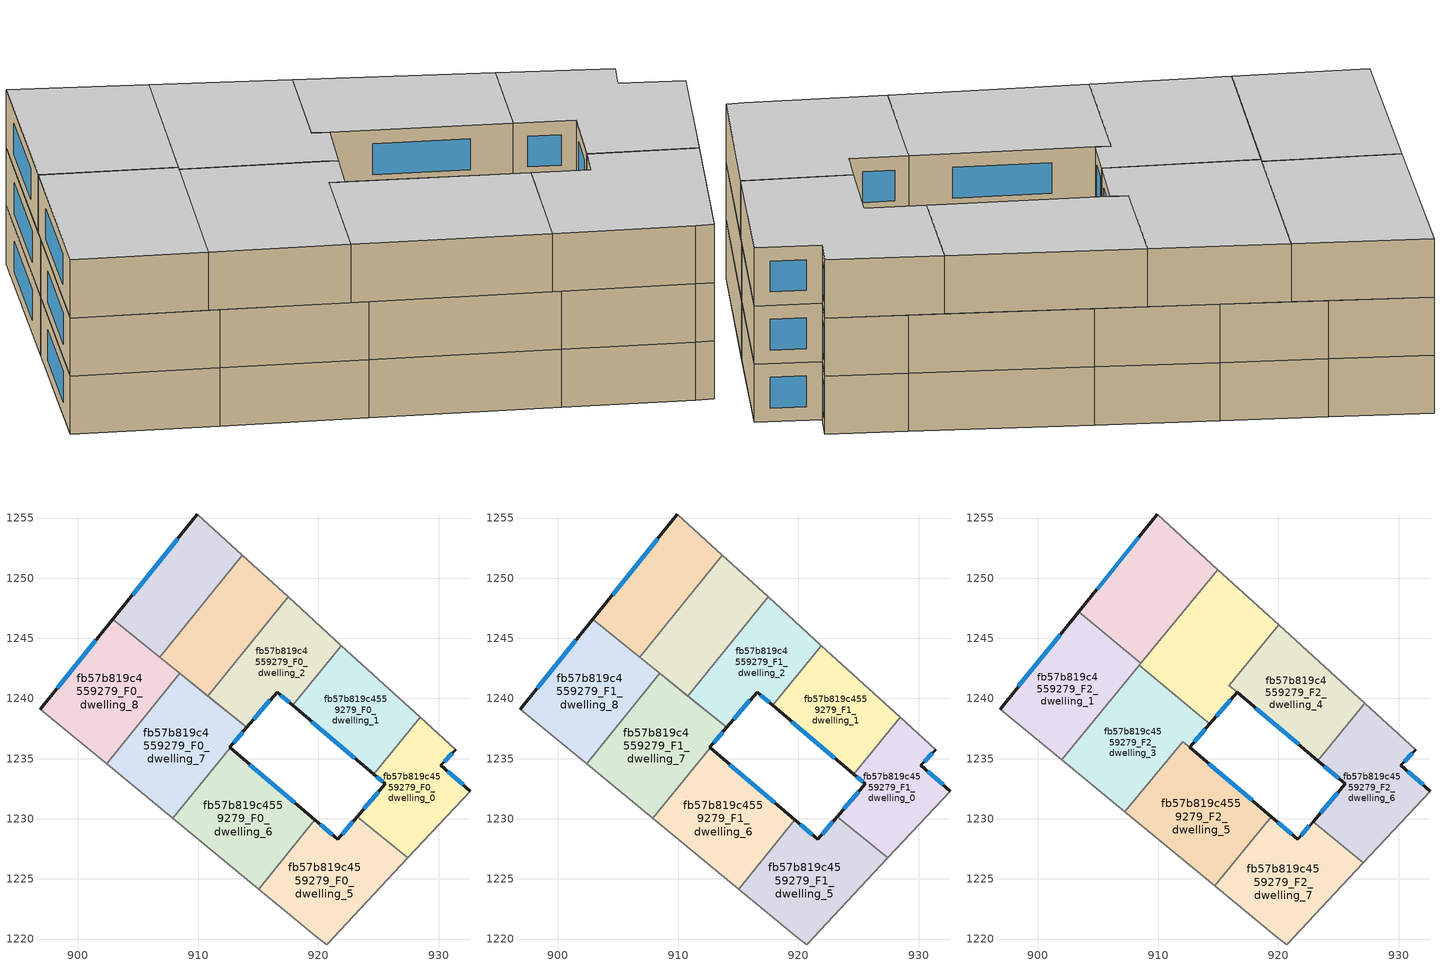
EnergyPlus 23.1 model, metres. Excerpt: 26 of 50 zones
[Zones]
fb57b819c4559279_F0_dwelling_0
 floor ground (EU_floor_Construction): 931.39,1235.74 930.18,1234.46 932.6,1232.31 927.44,1226.77 923.22,1230.18 925.54,1232.9 924.61,1233.68 928.45,1238.43 z0
 wall outside (EU_wall_Construction): 924.61,1233.68 925.54,1232.9 923.22,1230.18 / 932.6,1232.31 930.18,1234.46 931.39,1235.74 z0:3
 wall to fb57b819c4559279_F0_dwelling_1 (EU_wall_Construction): 928.45,1238.43 924.61,1233.68 z0:3
 wall adiabatic (EU_wall_Construction): 931.39,1235.74 928.45,1238.43 / 927.44,1226.77 932.6,1232.31 z0:3
 wall to fb57b819c4559279_F0_dwelling_5 (EU_wall_Construction): 923.22,1230.18 927.44,1226.77 z0:3
 window (EU_Window_Construction): 925,1232.26 923.77,1230.81 / 924.83,1233.5 925.32,1233.08 / 930.46,1234.76 931.11,1235.44 / 932.03,1232.81 930.75,1233.95 z0.7:2.3
fb57b819c4559279_F0_dwelling_1
 floor ground (EU_floor_Construction): 928.45,1238.43 924.61,1233.68 917.86,1239.42 921.89,1244.4 z0
 wall outside (EU_wall_Construction): 917.86,1239.42 924.61,1233.68 z0:3
 wall to fb57b819c4559279_F0_dwelling_2 (EU_wall_Construction): 921.89,1244.4 917.86,1239.42 z0:3
 wall adiabatic (EU_wall_Construction): 928.45,1238.43 921.89,1244.4 z0:3
 window (EU_Window_Construction): 919.45,1238.07 923.03,1235.03 z0.7:2.3
fb57b819c4559279_F0_dwelling_2
 floor ground (EU_floor_Construction): 921.89,1244.4 917.86,1239.42 916.55,1240.53 914.04,1237.59 910.82,1240.2 917.47,1248.44 z0
 wall outside (EU_wall_Construction): 914.04,1237.59 916.55,1240.53 917.86,1239.42 z0:3
 wall to fb57b819c4559279_F0_dwelling_3 (EU_wall_Construction): 917.47,1248.44 910.82,1240.2 z0:3
 wall adiabatic (EU_wall_Construction): 921.89,1244.4 917.47,1248.44 z0:3
 wall to fb57b819c4559279_F0_dwelling_8 (EU_wall_Construction): 910.82,1240.2 914.02,1237.61 z0:3
 wall to fb57b819c4559279_F0_dwelling_7 (EU_wall_Construction): 914.02,1237.61 914.04,1237.59 z0:3
 window (EU_Window_Construction): 916.86,1240.27 917.56,1239.68 / 914.63,1238.28 915.97,1239.84 z0.7:2.3
fb57b819c4559279_F0_dwelling_3
 floor ground (EU_floor_Construction): 917.47,1248.44 910.82,1240.2 906.8,1243.45 913.65,1251.92 z0
 wall to fb57b819c4559279_F0_dwelling_4 (EU_wall_Construction): 913.65,1251.92 906.8,1243.45 z0:3
 wall adiabatic (EU_wall_Construction): 917.47,1248.44 913.65,1251.92 z0:3
 wall to fb57b819c4559279_F0_dwelling_8 (EU_wall_Construction): 906.8,1243.45 908.48,1242.09 910.82,1240.2 z0:3
fb57b819c4559279_F0_dwelling_4
 floor ground (EU_floor_Construction): 913.65,1251.92 906.8,1243.45 902.9,1246.6 909.94,1255.3 z0
 wall outside (EU_wall_Construction): 909.94,1255.3 902.9,1246.6 z0:3
 wall adiabatic (EU_wall_Construction): 913.65,1251.92 909.94,1255.3 z0:3
 wall to fb57b819c4559279_F0_dwelling_8 (EU_wall_Construction): 902.9,1246.6 906.8,1243.45 z0:3
 window (EU_Window_Construction): 908.29,1253.26 904.55,1248.64 z0.7:2.3
fb57b819c4559279_F0_dwelling_5
 floor ground (EU_floor_Construction): 927.44,1226.77 920.7,1219.54 919.99,1220.07 915.03,1224.15 919.7,1229.92 921.61,1228.29 923.22,1230.18 z0
 wall outside (EU_wall_Construction): 923.22,1230.18 921.61,1228.29 919.7,1229.92 z0:3
 wall adiabatic (EU_wall_Construction): 915.03,1224.15 919.99,1220.07 920.7,1219.54 927.44,1226.77 z0:3
 wall to fb57b819c4559279_F0_dwelling_6 (EU_wall_Construction): 919.7,1229.92 915.03,1224.15 z0:3
 window (EU_Window_Construction): 921.16,1228.67 920.15,1229.54 / 922.85,1229.73 921.99,1228.73 z0.7:2.3
fb57b819c4559279_F0_dwelling_6
 floor ground (EU_floor_Construction): 919.7,1229.92 915.03,1224.15 907.9,1230.03 912.65,1235.91 z0
 wall outside (EU_wall_Construction): 919.7,1229.92 912.65,1235.91 z0:3
 wall adiabatic (EU_wall_Construction): 907.9,1230.03 915.03,1224.15 z0:3
 wall to fb57b819c4559279_F0_dwelling_7 (EU_wall_Construction): 912.65,1235.91 907.9,1230.03 z0:3
 window (EU_Window_Construction): 918.04,1231.33 914.3,1234.5 z0.7:2.3
fb57b819c4559279_F0_dwelling_7
 floor ground (EU_floor_Construction): 914.02,1237.61 914.04,1237.59 912.62,1235.93 912.65,1235.91 907.9,1230.03 902.39,1234.56 908.48,1242.09 z0
 wall outside (EU_wall_Construction): 912.65,1235.91 912.62,1235.93 914.04,1237.59 z0:3
 wall adiabatic (EU_wall_Construction): 902.39,1234.56 907.9,1230.03 z0:3
 wall to fb57b819c4559279_F0_dwelling_8 (EU_wall_Construction): 914.02,1237.61 908.48,1242.09 902.39,1234.56 z0:3
 window (EU_Window_Construction): 912.95,1236.32 913.71,1237.2 z0.7:2.3
fb57b819c4559279_F0_dwelling_8
 floor ground (EU_floor_Construction): 908.48,1242.09 902.39,1234.56 896.85,1239.11 902.9,1246.6 z0
 wall outside (EU_wall_Construction): 902.9,1246.6 896.85,1239.11 z0:3
 wall adiabatic (EU_wall_Construction): 896.85,1239.11 902.39,1234.56 z0:3
 window (EU_Window_Construction): 901.48,1244.84 898.27,1240.86 z0.7:2.3
fb57b819c4559279_F1_dwelling_0
 floor to fb57b819c4559279_F0_dwelling_0 (EU_floor_Construction): 931.39,1235.74 930.18,1234.46 932.6,1232.31 927.44,1226.77 923.22,1230.18 925.54,1232.9 924.61,1233.68 928.45,1238.43 z3
 wall outside (EU_wall_Construction): 924.61,1233.68 925.54,1232.9 923.22,1230.18 / 932.6,1232.31 930.18,1234.46 931.39,1235.74 z3:6
 wall to fb57b819c4559279_F1_dwelling_1 (EU_wall_Construction): 928.45,1238.43 924.61,1233.68 z3:6
 wall adiabatic (EU_wall_Construction): 931.39,1235.74 928.45,1238.43 / 927.44,1226.77 932.6,1232.31 z3:6
 wall to fb57b819c4559279_F1_dwelling_5 (EU_wall_Construction): 923.22,1230.18 927.44,1226.77 z3:6
 window (EU_Window_Construction): 925,1232.26 923.77,1230.81 / 924.83,1233.5 925.32,1233.08 / 930.46,1234.76 931.11,1235.44 / 932.03,1232.81 930.75,1233.95 z3.7:5.3
fb57b819c4559279_F1_dwelling_1
 floor to fb57b819c4559279_F0_dwelling_1 (EU_floor_Construction): 928.45,1238.43 924.61,1233.68 917.86,1239.42 921.89,1244.4 z3
 wall outside (EU_wall_Construction): 917.86,1239.42 924.61,1233.68 z3:6
 wall to fb57b819c4559279_F1_dwelling_2 (EU_wall_Construction): 921.89,1244.4 917.86,1239.42 z3:6
 wall adiabatic (EU_wall_Construction): 928.45,1238.43 921.89,1244.4 z3:6
 window (EU_Window_Construction): 919.45,1238.07 923.03,1235.03 z3.7:5.3
 ceiling adiabatic (EU_roof_Construction): 923.25,1234.84 927.16,1239.6 921.89,1244.4 917.86,1239.42 z6
fb57b819c4559279_F1_dwelling_2
 floor to fb57b819c4559279_F0_dwelling_2 (EU_floor_Construction): 921.89,1244.4 917.86,1239.42 916.55,1240.53 914.04,1237.59 910.82,1240.2 917.47,1248.44 z3
 wall outside (EU_wall_Construction): 914.04,1237.59 916.55,1240.53 917.86,1239.42 z3:6
 wall to fb57b819c4559279_F1_dwelling_3 (EU_wall_Construction): 917.47,1248.44 910.82,1240.2 z3:6
 wall adiabatic (EU_wall_Construction): 921.89,1244.4 917.47,1248.44 z3:6
 wall to fb57b819c4559279_F1_dwelling_8 (EU_wall_Construction): 910.82,1240.2 914.02,1237.61 z3:6
 wall to fb57b819c4559279_F1_dwelling_7 (EU_wall_Construction): 914.02,1237.61 914.04,1237.59 z3:6
 window (EU_Window_Construction): 916.86,1240.27 917.56,1239.68 / 914.63,1238.28 915.97,1239.84 z3.7:5.3
 ceiling adiabatic (EU_roof_Construction): 917.86,1239.42 921.89,1244.4 920.02,1246.11 915.89,1241.1 916.56,1240.52 z6; 914.04,1237.59 914.3,1237.9 911.09,1240.54 910.82,1240.2 z6
fb57b819c4559279_F1_dwelling_3
 floor to fb57b819c4559279_F0_dwelling_3 (EU_floor_Construction): 917.47,1248.44 910.82,1240.2 906.8,1243.45 913.65,1251.92 z3
 wall to fb57b819c4559279_F1_dwelling_4 (EU_wall_Construction): 913.65,1251.92 906.8,1243.45 z3:6
 wall adiabatic (EU_wall_Construction): 917.47,1248.44 913.65,1251.92 z3:6
 wall to fb57b819c4559279_F1_dwelling_8 (EU_wall_Construction): 906.8,1243.45 908.48,1242.09 910.82,1240.2 z3:6
 ceiling adiabatic (EU_roof_Construction): 910.82,1240.2 911.09,1240.54 908.41,1242.75 908.12,1242.39 z6; 908.12,1242.39 914.97,1250.72 913.65,1251.92 906.8,1243.45 z6
fb57b819c4559279_F1_dwelling_4
 floor to fb57b819c4559279_F0_dwelling_4 (EU_floor_Construction): 913.65,1251.92 906.8,1243.45 902.9,1246.6 909.94,1255.3 z3
 wall outside (EU_wall_Construction): 909.94,1255.3 902.9,1246.6 z3:6
 wall adiabatic (EU_wall_Construction): 913.65,1251.92 909.94,1255.3 z3:6
 wall to fb57b819c4559279_F1_dwelling_8 (EU_wall_Construction): 902.9,1246.6 906.8,1243.45 z3:6
 window (EU_Window_Construction): 908.29,1253.26 904.55,1248.64 z3.7:5.3
 ceiling adiabatic (EU_roof_Construction): 906.8,1243.45 907.26,1244.01 903.38,1247.19 902.9,1246.6 z6
fb57b819c4559279_F1_dwelling_5
 floor to fb57b819c4559279_F0_dwelling_5 (EU_floor_Construction): 927.44,1226.77 920.7,1219.54 919.99,1220.07 915.03,1224.15 919.7,1229.92 921.61,1228.29 923.22,1230.18 z3
 wall outside (EU_wall_Construction): 923.22,1230.18 921.61,1228.29 919.7,1229.92 z3:6
 wall adiabatic (EU_wall_Construction): 915.03,1224.15 919.99,1220.07 920.7,1219.54 927.44,1226.77 z3:6
 wall to fb57b819c4559279_F1_dwelling_6 (EU_wall_Construction): 919.7,1229.92 915.03,1224.15 z3:6
 window (EU_Window_Construction): 921.16,1228.67 920.15,1229.54 / 922.85,1229.73 921.99,1228.73 z3.7:5.3
fb57b819c4559279_F1_dwelling_6
 floor to fb57b819c4559279_F0_dwelling_6 (EU_floor_Construction): 919.7,1229.92 915.03,1224.15 907.9,1230.03 912.65,1235.91 z3
 wall outside (EU_wall_Construction): 919.7,1229.92 912.65,1235.91 z3:6
 wall adiabatic (EU_wall_Construction): 907.9,1230.03 915.03,1224.15 z3:6
 wall to fb57b819c4559279_F1_dwelling_7 (EU_wall_Construction): 912.65,1235.91 907.9,1230.03 z3:6
 window (EU_Window_Construction): 918.04,1231.33 914.3,1234.5 z3.7:5.3
fb57b819c4559279_F1_dwelling_7
 floor to fb57b819c4559279_F0_dwelling_7 (EU_floor_Construction): 914.02,1237.61 914.04,1237.59 912.62,1235.93 912.65,1235.91 907.9,1230.03 902.39,1234.56 908.48,1242.09 z3
 wall outside (EU_wall_Construction): 912.65,1235.91 912.62,1235.93 914.04,1237.59 z3:6
 wall adiabatic (EU_wall_Construction): 902.39,1234.56 907.9,1230.03 z3:6
 wall to fb57b819c4559279_F1_dwelling_8 (EU_wall_Construction): 914.02,1237.61 908.48,1242.09 902.39,1234.56 z3:6
 window (EU_Window_Construction): 912.95,1236.32 913.71,1237.2 z3.7:5.3
fb57b819c4559279_F1_dwelling_8
 floor to fb57b819c4559279_F0_dwelling_8 (EU_floor_Construction): 908.48,1242.09 902.39,1234.56 896.85,1239.11 902.9,1246.6 z3
 wall outside (EU_wall_Construction): 902.9,1246.6 896.85,1239.11 z3:6
 wall adiabatic (EU_wall_Construction): 896.85,1239.11 902.39,1234.56 z3:6
 window (EU_Window_Construction): 901.48,1244.84 898.27,1240.86 z3.7:5.3
 ceiling adiabatic (EU_roof_Construction): 901.96,1234.91 908.12,1242.39 902.9,1246.6 896.85,1239.11 z6
fb57b819c4559279_F2_dwelling_0
 floor to fb57b819c4559279_F1_dwelling_4 (EU_floor_Construction): 913.65,1251.92 907.26,1244.01 903.38,1247.19 909.94,1255.3 z6
 floor adiabatic (EU_floor_Construction): 914.97,1250.72 908.56,1242.93 907.26,1244.01 913.65,1251.92 z6
 wall outside (EU_wall_Construction): 909.94,1255.3 903.38,1247.19 z6:9
 wall to fb57b819c4559279_F2_dwelling_1 (EU_wall_Construction): 903.38,1247.19 908.56,1242.93 z6:9
 wall adiabatic (EU_wall_Construction): 914.97,1250.72 909.94,1255.3 z6:9
 wall to fb57b819c4559279_F2_dwelling_2 (EU_wall_Construction): 908.56,1242.93 914.97,1250.72 z6:9
 window (EU_Window_Construction): 908.4,1253.4 904.92,1249.1 z6.7:8.3
 ceiling to fb57b819c4559279_F3_dwelling_0 (EU_floor_Construction): 908.56,1242.93 914.97,1250.72 909.94,1255.3 903.38,1247.19 z9
fb57b819c4559279_F2_dwelling_1
 floor adiabatic (EU_floor_Construction): 908.12,1242.39 901.96,1234.91 896.85,1239.11 902.9,1246.6 z6; 908.56,1242.93 908.12,1242.39 902.9,1246.6 903.38,1247.19 z6
 wall outside (EU_wall_Construction): 903.38,1247.19 896.85,1239.11 z6:9
 wall adiabatic (EU_wall_Construction): 896.85,1239.11 901.96,1234.91 z6:9
 wall to fb57b819c4559279_F2_dwelling_3 (EU_wall_Construction): 901.96,1234.91 908.41,1242.75 z6:9
 wall to fb57b819c4559279_F2_dwelling_2 (EU_wall_Construction): 908.41,1242.75 908.56,1242.93 z6:9
 window (EU_Window_Construction): 901.85,1245.29 898.38,1241 z6.7:8.3
 ceiling to fb57b819c4559279_F3_dwelling_1 (EU_floor_Construction): 901.96,1234.91 908.56,1242.93 903.38,1247.19 896.85,1239.11 z9
fb57b819c4559279_F2_dwelling_2
 floor to fb57b819c4559279_F1_dwelling_2 (EU_floor_Construction): 920.02,1246.11 915.89,1241.09 916.55,1240.53 914.3,1237.9 911.09,1240.54 917.47,1248.44 z6
 floor to fb57b819c4559279_F1_dwelling_3 (EU_floor_Construction): 917.47,1248.44 911.09,1240.54 908.41,1242.75 914.97,1250.72 z6
 wall outside (EU_wall_Construction): 914.3,1237.9 916.55,1240.53 z6:9
 wall adiabatic (EU_wall_Construction): 920.02,1246.11 914.97,1250.72 z6:9
 wall to fb57b819c4559279_F2_dwelling_3 (EU_wall_Construction): 908.41,1242.75 913.68,1238.42 / 913.68,1238.41 914.3,1237.9 z6:9
 wall to fb57b819c4559279_F2_dwelling_4 (EU_wall_Construction): 915.89,1241.1 920.02,1246.11 / 916.55,1240.53 915.89,1241.09 z6:9
 window (EU_Window_Construction): 914.83,1238.52 916.03,1239.91 z6.7:8.3
 ceiling to fb57b819c4559279_F3_dwelling_2 (EU_floor_Construction): 916.55,1240.53 915.89,1241.09 920.02,1246.11 914.97,1250.72 908.41,1242.75 914.3,1237.9 z9
fb57b819c4559279_F2_dwelling_3
 floor to fb57b819c4559279_F1_dwelling_7 (EU_floor_Construction): 914.02,1237.61 914.04,1237.59 912.62,1235.93 912.04,1236.42 907.23,1230.58 902.39,1234.56 908.48,1242.09 z6
 floor to fb57b819c4559279_F1_dwelling_8 (EU_floor_Construction): 908.48,1242.09 902.39,1234.56 901.96,1234.91 908.12,1242.39 z6
 floor adiabatic (EU_floor_Construction): 914.3,1237.9 912.62,1235.93 914.04,1237.59 914.02,1237.61 908.12,1242.39 908.41,1242.75 z6
 wall outside (EU_wall_Construction): 912.62,1235.93 914.3,1237.9 z6:9
 wall to fb57b819c4559279_F2_dwelling_5 (EU_wall_Construction): 907.23,1230.58 912.04,1236.42 912.62,1235.93 z6:9
 wall adiabatic (EU_wall_Construction): 901.96,1234.91 907.23,1230.58 z6:9
 window (EU_Window_Construction): 913.01,1236.39 913.91,1237.44 z6.7:8.3
 ceiling to fb57b819c4559279_F3_dwelling_3 (EU_floor_Construction): 912.62,1235.93 914.3,1237.9 908.41,1242.75 901.96,1234.91 907.23,1230.58 912.04,1236.42 z9
fb57b819c4559279_F2_dwelling_4
 floor adiabatic (EU_floor_Construction): 927.16,1239.6 923.25,1234.84 916.56,1240.52 915.89,1241.1 920.02,1246.11 z6
 wall outside (EU_wall_Construction): 916.56,1240.52 923.25,1234.84 z6:9
 wall adiabatic (EU_wall_Construction): 927.16,1239.6 920.02,1246.11 z6:9
 wall to fb57b819c4559279_F2_dwelling_6 (EU_wall_Construction): 923.25,1234.84 927.16,1239.6 z6:9
 window (EU_Window_Construction): 918.13,1239.19 921.68,1236.18 z6.7:8.3
 ceiling to fb57b819c4559279_F3_dwelling_4 (EU_floor_Construction): 923.25,1234.84 927.16,1239.6 920.02,1246.11 915.89,1241.1 916.56,1240.52 z9
fb57b819c4559279_F2_dwelling_5
 floor to fb57b819c4559279_F1_dwelling_6 (EU_floor_Construction): 919.41,1230.17 919.25,1229.97 914.69,1224.43 907.9,1230.03 912.65,1235.91 z6
 floor to fb57b819c4559279_F1_dwelling_7 (EU_floor_Construction): 912.65,1235.91 907.9,1230.03 907.23,1230.58 912.04,1236.42 z6
 wall outside (EU_wall_Construction): 919.41,1230.17 912.62,1235.93 z6:9
 wall adiabatic (EU_wall_Construction): 907.23,1230.58 914.69,1224.43 z6:9
 wall to fb57b819c4559279_F2_dwelling_7 (EU_wall_Construction): 914.69,1224.43 919.25,1229.97 919.41,1230.17 z6:9
 window (EU_Window_Construction): 917.81,1231.52 914.22,1234.58 z6.7:8.3
 ceiling to fb57b819c4559279_F3_dwelling_5 (EU_floor_Construction): 914.69,1224.43 919.25,1229.97 919.41,1230.17 912.04,1236.42 907.23,1230.58 z9
fb57b819c4559279_F2_dwelling_6
 floor to fb57b819c4559279_F1_dwelling_0 (EU_floor_Construction): 931.39,1235.74 930.18,1234.46 932.6,1232.31 927.44,1226.77 923.22,1230.18 925.54,1232.9 924.61,1233.68 928.45,1238.43 z6
 floor to fb57b819c4559279_F1_dwelling_5 (EU_floor_Construction): 927.44,1226.77 927.03,1226.34 922.87,1229.76 923.22,1230.18 z6
 floor to fb57b819c4559279_F1_dwelling_1 (EU_floor_Construction): 928.45,1238.43 924.61,1233.68 923.25,1234.84 927.16,1239.6 z6
 wall outside (EU_wall_Construction): 923.25,1234.84 925.54,1232.9 922.87,1229.76 / 932.6,1232.31 930.18,1234.46 931.39,1235.74 z6:9
 wall adiabatic (EU_wall_Construction): 931.39,1235.74 927.16,1239.6 / 927.03,1226.34 932.6,1232.31 z6:9
 wall to fb57b819c4559279_F2_dwelling_7 (EU_wall_Construction): 922.87,1229.76 927.03,1226.34 z6:9
 window (EU_Window_Construction): 924.92,1232.16 923.5,1230.5 / 923.79,1234.38 925,1233.35 / 930.46,1234.76 931.11,1235.44 / 932.03,1232.81 930.75,1233.95 z6.7:8.3
 ceiling to fb57b819c4559279_F3_dwelling_6 (EU_floor_Construction): 927.03,1226.34 932.6,1232.31 930.18,1234.46 931.39,1235.74 927.16,1239.6 923.25,1234.84 925.54,1232.9 922.87,1229.76 z9
fb57b819c4559279_F2_dwelling_7
 floor to fb57b819c4559279_F1_dwelling_5 (EU_floor_Construction): 927.03,1226.34 920.7,1219.54 919.99,1220.07 915.03,1224.15 919.7,1229.92 921.61,1228.29 922.87,1229.76 z6
 floor to fb57b819c4559279_F1_dwelling_6 (EU_floor_Construction): 919.7,1229.92 915.03,1224.15 914.69,1224.43 919.25,1229.97 919.41,1230.17 z6
 wall outside (EU_wall_Construction): 922.87,1229.76 921.61,1228.29 919.41,1230.17 z6:9
 wall adiabatic (EU_wall_Construction): 914.69,1224.43 919.99,1220.07 920.7,1219.54 927.03,1226.34 z6:9
 window (EU_Window_Construction): 921.1,1228.73 919.92,1229.73 / 922.58,1229.42 921.91,1228.64 z6.7:8.3
 ceiling to fb57b819c4559279_F3_dwelling_7 (EU_floor_Construction): 920.7,1219.54 927.03,1226.34 922.87,1229.76 921.61,1228.29 919.41,1230.17 914.69,1224.43 919.99,1220.07 z9
[Building]
EU S2 Campaign: North Axis=0; Terrain=City; Solar Distribution=FullExterior
[Site:Location]
Budapest.Ferenc.Liszt.Intl.AP: Latitude=47.437; Longitude=19.256; Time Zone=1; Elevation=185
[SizingPeriod:WeatherFileDays]
AnnualSizingPeriod: Begin Month=1; Begin Day of Month=1; End Month=12; End Day of Month=31; Day of Week for Start Day=Monday; Use Weather File Daylight Saving Period=No; Use Weather File Rain and Snow Indicators=No
[MATERIAL]
EU_InternalMass_Material: Roughness=MediumRough; Thickness=0.1; Conductivity=1; Density=1800; Specific Heat=900; Thermal Absorptance=0.9; Solar Absorptance=0.7; Visible Absorptance=0.7
[MATERIAL:NOMASS] Roughness=MediumRough; Thermal Absorptance=0.9; Solar Absorptance=0.7; Visible Absorptance=0.7
Name | Thermal Resistance
EU_wall_NoMass | 0.832559
EU_roof_NoMass | 1.39638
EU_floor_NoMass | 0.872794
[WINDOWMATERIAL:SIMPLEGLAZINGSYSTEM]
EU_Window_SimpleGlazing: UFactor=2.79869; Solar Heat Gain Coefficient=0.75; Visible Transmittance=0.75
[CONSTRUCTION]
EU_wall_Construction: EU_wall_NoMass
EU_roof_Construction: EU_roof_NoMass
EU_floor_Construction: EU_floor_NoMass
EU_Window_Construction: EU_Window_SimpleGlazing
EU_InternalMass_Construction: EU_InternalMass_Material
[ZONE] Type=1; Multiplier=1; Ceiling Height=autocalculate; Floor Area=autocalculate; Part of Total Floor Area=Yes
Name | Volume
fb57b819c4559279_F0_dwelling_0; fb57b819c4559279_F1_dwelling_0 | 166.159
fb57b819c4559279_F2_dwelling_0; fb57b819c4559279_F2_dwelling_7 | 207.711
fb57b819c4559279_F0_dwelling_1; fb57b819c4559279_F1_dwelling_1 | 166.137
fb57b819c4559279_F2_dwelling_1 | 207.722
fb57b819c4559279_F0_dwelling_2; fb57b819c4559279_F1_dwelling_2 | 166.169
fb57b819c4559279_F2_dwelling_2 | 216.457
fb57b819c4559279_F0_dwelling_3; fb57b819c4559279_F1_dwelling_3 | 166.182
fb57b819c4559279_F2_dwelling_3 | 213.773
fb57b819c4559279_F0_dwelling_4; fb57b819c4559279_F1_dwelling_4 | 166.161
fb57b819c4559279_F2_dwelling_4 | 183.426
fb57b819c4559279_F0_dwelling_5; fb57b819c4559279_F1_dwelling_5 | 207.72
fb57b819c4559279_F2_dwelling_5 | 217.203
fb57b819c4559279_F0_dwelling_6; fb57b819c4559279_F1_dwelling_6 | 207.656
fb57b819c4559279_F2_dwelling_6 | 207.719
fb57b819c4559279_F0_dwelling_7; fb57b819c4559279_F1_dwelling_7 | 207.761
fb57b819c4559279_F0_dwelling_8; fb57b819c4559279_F1_dwelling_8 | 207.736
[INTERNALMASS] Construction=EU_InternalMass_Construction
Name | Zone or ZoneList | Surface Area
fb57b819c4559279_F0_dwelling_0_EU_InternalMass | fb57b819c4559279_F0_dwelling_0 | 55.3862
fb57b819c4559279_F0_dwelling_1_EU_InternalMass | fb57b819c4559279_F0_dwelling_1 | 55.3789
fb57b819c4559279_F0_dwelling_2_EU_InternalMass | fb57b819c4559279_F0_dwelling_2 | 55.3897
fb57b819c4559279_F0_dwelling_3_EU_InternalMass | fb57b819c4559279_F0_dwelling_3 | 55.3941
fb57b819c4559279_F0_dwelling_4_EU_InternalMass | fb57b819c4559279_F0_dwelling_4 | 55.3869
fb57b819c4559279_F0_dwelling_5_EU_InternalMass | fb57b819c4559279_F0_dwelling_5 | 69.24
fb57b819c4559279_F0_dwelling_6_EU_InternalMass | fb57b819c4559279_F0_dwelling_6 | 69.2186
fb57b819c4559279_F0_dwelling_7_EU_InternalMass | fb57b819c4559279_F0_dwelling_7 | 69.245
fb57b819c4559279_F0_dwelling_8_EU_InternalMass | fb57b819c4559279_F0_dwelling_8 | 69.2484
fb57b819c4559279_F1_dwelling_0_EU_InternalMass | fb57b819c4559279_F1_dwelling_0 | 55.3862
fb57b819c4559279_F1_dwelling_1_EU_InternalMass | fb57b819c4559279_F1_dwelling_1 | 55.3789
fb57b819c4559279_F1_dwelling_2_EU_InternalMass | fb57b819c4559279_F1_dwelling_2 | 55.3897
fb57b819c4559279_F1_dwelling_3_EU_InternalMass | fb57b819c4559279_F1_dwelling_3 | 55.3941
fb57b819c4559279_F1_dwelling_4_EU_InternalMass | fb57b819c4559279_F1_dwelling_4 | 55.3869
fb57b819c4559279_F1_dwelling_5_EU_InternalMass | fb57b819c4559279_F1_dwelling_5 | 69.24
fb57b819c4559279_F1_dwelling_6_EU_InternalMass | fb57b819c4559279_F1_dwelling_6 | 69.2186
fb57b819c4559279_F1_dwelling_7_EU_InternalMass | fb57b819c4559279_F1_dwelling_7 | 69.245
fb57b819c4559279_F1_dwelling_8_EU_InternalMass | fb57b819c4559279_F1_dwelling_8 | 69.2484
fb57b819c4559279_F2_dwelling_0_EU_InternalMass | fb57b819c4559279_F2_dwelling_0 | 69.2369
fb57b819c4559279_F2_dwelling_1_EU_InternalMass | fb57b819c4559279_F2_dwelling_1 | 69.2407
fb57b819c4559279_F2_dwelling_2_EU_InternalMass | fb57b819c4559279_F2_dwelling_2 | 72.1527
fb57b819c4559279_F2_dwelling_3_EU_InternalMass | fb57b819c4559279_F2_dwelling_3 | 71.2515
fb57b819c4559279_F2_dwelling_4_EU_InternalMass | fb57b819c4559279_F2_dwelling_4 | 61.1443
fb57b819c4559279_F2_dwelling_5_EU_InternalMass | fb57b819c4559279_F2_dwelling_5 | 72.4013
fb57b819c4559279_F2_dwelling_6_EU_InternalMass | fb57b819c4559279_F2_dwelling_6 | 69.2396
fb57b819c4559279_F2_dwelling_7_EU_InternalMass | fb57b819c4559279_F2_dwelling_7 | 69.2369
[OTHEREQUIPMENT] Fuel Type=Electricity; Design Level Calculation Method=Watts/Area; Power per Zone Floor Area=1; Fraction Latent=0; Fraction Radiant=0; Fraction Lost=0; Carbon Dioxide Generation Rate=0; EndUse Subcategory=EU_Step8_InternalGains
Name | Zone or ZoneList or Space or SpaceList | Schedule
EU_Step8_InternalGain_fb57b819c4559279_F0_dwelling_0_f000 | fb57b819c4559279_F0_dwelling_0 | EU_Step8_GainSchedule_fb57b819c4559279_F0_dwelling_0_f000
EU_Step8_InternalGain_fb57b819c4559279_F0_dwelling_1_f000 | fb57b819c4559279_F0_dwelling_1 | EU_Step8_GainSchedule_fb57b819c4559279_F0_dwelling_1_f000
EU_Step8_InternalGain_fb57b819c4559279_F0_dwelling_2_f000 | fb57b819c4559279_F0_dwelling_2 | EU_Step8_GainSchedule_fb57b819c4559279_F0_dwelling_2_f000
EU_Step8_InternalGain_fb57b819c4559279_F0_dwelling_3_f000 | fb57b819c4559279_F0_dwelling_3 | EU_Step8_GainSchedule_fb57b819c4559279_F0_dwelling_3_f000
EU_Step8_InternalGain_fb57b819c4559279_F0_dwelling_4_f000 | fb57b819c4559279_F0_dwelling_4 | EU_Step8_GainSchedule_fb57b819c4559279_F0_dwelling_4_f000
EU_Step8_InternalGain_fb57b819c4559279_F0_dwelling_5_f000 | fb57b819c4559279_F0_dwelling_5 | EU_Step8_GainSchedule_fb57b819c4559279_F0_dwelling_5_f000
EU_Step8_InternalGain_fb57b819c4559279_F0_dwelling_6_f000 | fb57b819c4559279_F0_dwelling_6 | EU_Step8_GainSchedule_fb57b819c4559279_F0_dwelling_6_f000
EU_Step8_InternalGain_fb57b819c4559279_F0_dwelling_7_f000 | fb57b819c4559279_F0_dwelling_7 | EU_Step8_GainSchedule_fb57b819c4559279_F0_dwelling_7_f000
EU_Step8_InternalGain_fb57b819c4559279_F0_dwelling_8_f000 | fb57b819c4559279_F0_dwelling_8 | EU_Step8_GainSchedule_fb57b819c4559279_F0_dwelling_8_f000
EU_Step8_InternalGain_fb57b819c4559279_F1_dwelling_0_f000 | fb57b819c4559279_F1_dwelling_0 | EU_Step8_GainSchedule_fb57b819c4559279_F1_dwelling_0_f000
EU_Step8_InternalGain_fb57b819c4559279_F1_dwelling_1_f000 | fb57b819c4559279_F1_dwelling_1 | EU_Step8_GainSchedule_fb57b819c4559279_F1_dwelling_1_f000
EU_Step8_InternalGain_fb57b819c4559279_F1_dwelling_2_f000 | fb57b819c4559279_F1_dwelling_2 | EU_Step8_GainSchedule_fb57b819c4559279_F1_dwelling_2_f000
EU_Step8_InternalGain_fb57b819c4559279_F1_dwelling_3_f000 | fb57b819c4559279_F1_dwelling_3 | EU_Step8_GainSchedule_fb57b819c4559279_F1_dwelling_3_f000
EU_Step8_InternalGain_fb57b819c4559279_F1_dwelling_4_f000 | fb57b819c4559279_F1_dwelling_4 | EU_Step8_GainSchedule_fb57b819c4559279_F1_dwelling_4_f000
EU_Step8_InternalGain_fb57b819c4559279_F1_dwelling_5_f000 | fb57b819c4559279_F1_dwelling_5 | EU_Step8_GainSchedule_fb57b819c4559279_F1_dwelling_5_f000
EU_Step8_InternalGain_fb57b819c4559279_F1_dwelling_6_f000 | fb57b819c4559279_F1_dwelling_6 | EU_Step8_GainSchedule_fb57b819c4559279_F1_dwelling_6_f000
EU_Step8_InternalGain_fb57b819c4559279_F1_dwelling_7_f000 | fb57b819c4559279_F1_dwelling_7 | EU_Step8_GainSchedule_fb57b819c4559279_F1_dwelling_7_f000
EU_Step8_InternalGain_fb57b819c4559279_F1_dwelling_8_f000 | fb57b819c4559279_F1_dwelling_8 | EU_Step8_GainSchedule_fb57b819c4559279_F1_dwelling_8_f000
EU_Step8_InternalGain_fb57b819c4559279_F2_dwelling_0_f000 | fb57b819c4559279_F2_dwelling_0 | EU_Step8_GainSchedule_fb57b819c4559279_F2_dwelling_0_f000
EU_Step8_InternalGain_fb57b819c4559279_F2_dwelling_1_f000 | fb57b819c4559279_F2_dwelling_1 | EU_Step8_GainSchedule_fb57b819c4559279_F2_dwelling_1_f000
EU_Step8_InternalGain_fb57b819c4559279_F2_dwelling_2_f000 | fb57b819c4559279_F2_dwelling_2 | EU_Step8_GainSchedule_fb57b819c4559279_F2_dwelling_2_f000
EU_Step8_InternalGain_fb57b819c4559279_F2_dwelling_3_f000 | fb57b819c4559279_F2_dwelling_3 | EU_Step8_GainSchedule_fb57b819c4559279_F2_dwelling_3_f000
EU_Step8_InternalGain_fb57b819c4559279_F2_dwelling_4_f000 | fb57b819c4559279_F2_dwelling_4 | EU_Step8_GainSchedule_fb57b819c4559279_F2_dwelling_4_f000
EU_Step8_InternalGain_fb57b819c4559279_F2_dwelling_5_f000 | fb57b819c4559279_F2_dwelling_5 | EU_Step8_GainSchedule_fb57b819c4559279_F2_dwelling_5_f000
EU_Step8_InternalGain_fb57b819c4559279_F2_dwelling_6_f000 | fb57b819c4559279_F2_dwelling_6 | EU_Step8_GainSchedule_fb57b819c4559279_F2_dwelling_6_f000
EU_Step8_InternalGain_fb57b819c4559279_F2_dwelling_7_f000 | fb57b819c4559279_F2_dwelling_7 | EU_Step8_GainSchedule_fb57b819c4559279_F2_dwelling_7_f000
[ZONEVENTILATION:DESIGNFLOWRATE] Schedule=EU_AlwaysOn; Design Flow Rate Calculation Method=AirChanges/Hour; Air Changes per Hour=0.475469; Ventilation Type=Natural; Fan Pressure Rise=0; Fan Total Efficiency=1; Constant Term Coefficient=1; Temperature Term Coefficient=0; Velocity Term Coefficient=0; Velocity Squared Term Coefficient=0; Minimum Indoor Temperature=-100; Maximum Indoor Temperature=100; Delta Temperature=-100; Minimum Outdoor Temperature=-100; Maximum Outdoor Temperature=100; Maximum Wind Speed=40
Name | Zone or ZoneList or Space or SpaceList
EU_ConstantAir_fb57b819c4559279_F0_dwelling_0 | fb57b819c4559279_F0_dwelling_0
EU_ConstantAir_fb57b819c4559279_F0_dwelling_1 | fb57b819c4559279_F0_dwelling_1
EU_ConstantAir_fb57b819c4559279_F0_dwelling_2 | fb57b819c4559279_F0_dwelling_2
EU_ConstantAir_fb57b819c4559279_F0_dwelling_3 | fb57b819c4559279_F0_dwelling_3
EU_ConstantAir_fb57b819c4559279_F0_dwelling_4 | fb57b819c4559279_F0_dwelling_4
EU_ConstantAir_fb57b819c4559279_F0_dwelling_5 | fb57b819c4559279_F0_dwelling_5
EU_ConstantAir_fb57b819c4559279_F0_dwelling_6 | fb57b819c4559279_F0_dwelling_6
EU_ConstantAir_fb57b819c4559279_F0_dwelling_7 | fb57b819c4559279_F0_dwelling_7
EU_ConstantAir_fb57b819c4559279_F0_dwelling_8 | fb57b819c4559279_F0_dwelling_8
EU_ConstantAir_fb57b819c4559279_F1_dwelling_0 | fb57b819c4559279_F1_dwelling_0
EU_ConstantAir_fb57b819c4559279_F1_dwelling_1 | fb57b819c4559279_F1_dwelling_1
EU_ConstantAir_fb57b819c4559279_F1_dwelling_2 | fb57b819c4559279_F1_dwelling_2
EU_ConstantAir_fb57b819c4559279_F1_dwelling_3 | fb57b819c4559279_F1_dwelling_3
EU_ConstantAir_fb57b819c4559279_F1_dwelling_4 | fb57b819c4559279_F1_dwelling_4
EU_ConstantAir_fb57b819c4559279_F1_dwelling_5 | fb57b819c4559279_F1_dwelling_5
EU_ConstantAir_fb57b819c4559279_F1_dwelling_6 | fb57b819c4559279_F1_dwelling_6
EU_ConstantAir_fb57b819c4559279_F1_dwelling_7 | fb57b819c4559279_F1_dwelling_7
EU_ConstantAir_fb57b819c4559279_F1_dwelling_8 | fb57b819c4559279_F1_dwelling_8
EU_ConstantAir_fb57b819c4559279_F2_dwelling_0 | fb57b819c4559279_F2_dwelling_0
EU_ConstantAir_fb57b819c4559279_F2_dwelling_1 | fb57b819c4559279_F2_dwelling_1
EU_ConstantAir_fb57b819c4559279_F2_dwelling_2 | fb57b819c4559279_F2_dwelling_2
EU_ConstantAir_fb57b819c4559279_F2_dwelling_3 | fb57b819c4559279_F2_dwelling_3
EU_ConstantAir_fb57b819c4559279_F2_dwelling_4 | fb57b819c4559279_F2_dwelling_4
EU_ConstantAir_fb57b819c4559279_F2_dwelling_5 | fb57b819c4559279_F2_dwelling_5
EU_ConstantAir_fb57b819c4559279_F2_dwelling_6 | fb57b819c4559279_F2_dwelling_6
EU_ConstantAir_fb57b819c4559279_F2_dwelling_7 | fb57b819c4559279_F2_dwelling_7
[HVACTEMPLATE:THERMOSTAT] Constant Heating Setpoint=20; Constant Cooling Setpoint=50
EU_HeatOnly_fb57b819c4559279_F0_dwelling_0; EU_HeatOnly_fb57b819c4559279_F0_dwelling_1; EU_HeatOnly_fb57b819c4559279_F0_dwelling_2; EU_HeatOnly_fb57b819c4559279_F0_dwelling_3; EU_HeatOnly_fb57b819c4559279_F0_dwelling_4; EU_HeatOnly_fb57b819c4559279_F0_dwelling_5; EU_HeatOnly_fb57b819c4559279_F0_dwelling_6; EU_HeatOnly_fb57b819c4559279_F0_dwelling_7; EU_HeatOnly_fb57b819c4559279_F0_dwelling_8; EU_HeatOnly_fb57b819c4559279_F1_dwelling_0; EU_HeatOnly_fb57b819c4559279_F1_dwelling_1; EU_HeatOnly_fb57b819c4559279_F1_dwelling_2; EU_HeatOnly_fb57b819c4559279_F1_dwelling_3; EU_HeatOnly_fb57b819c4559279_F1_dwelling_4; EU_HeatOnly_fb57b819c4559279_F1_dwelling_5; EU_HeatOnly_fb57b819c4559279_F1_dwelling_6; EU_HeatOnly_fb57b819c4559279_F1_dwelling_7; EU_HeatOnly_fb57b819c4559279_F1_dwelling_8; EU_HeatOnly_fb57b819c4559279_F2_dwelling_0; EU_HeatOnly_fb57b819c4559279_F2_dwelling_1; EU_HeatOnly_fb57b819c4559279_F2_dwelling_2; EU_HeatOnly_fb57b819c4559279_F2_dwelling_3; EU_HeatOnly_fb57b819c4559279_F2_dwelling_4; EU_HeatOnly_fb57b819c4559279_F2_dwelling_5; EU_HeatOnly_fb57b819c4559279_F2_dwelling_6; EU_HeatOnly_fb57b819c4559279_F2_dwelling_7; EU_HeatOnly_fb57b819c4559279_F3_dwelling_0; EU_HeatOnly_fb57b819c4559279_F3_dwelling_1; EU_HeatOnly_fb57b819c4559279_F3_dwelling_2; EU_HeatOnly_fb57b819c4559279_F3_dwelling_3; EU_HeatOnly_fb57b819c4559279_F3_dwelling_4; EU_HeatOnly_fb57b819c4559279_F3_dwelling_5; EU_HeatOnly_fb57b819c4559279_F3_dwelling_6; EU_HeatOnly_fb57b819c4559279_F3_dwelling_7; EU_HeatOnly_fb57b819c4559279_F4_dwelling_0; EU_HeatOnly_fb57b819c4559279_F4_dwelling_1; EU_HeatOnly_fb57b819c4559279_F4_dwelling_2; EU_HeatOnly_fb57b819c4559279_F4_dwelling_3; EU_HeatOnly_fb57b819c4559279_F4_dwelling_4; EU_HeatOnly_fb57b819c4559279_F4_dwelling_5; EU_HeatOnly_fb57b819c4559279_F4_dwelling_6; EU_HeatOnly_fb57b819c4559279_F4_dwelling_7; EU_HeatOnly_fb57b819c4559279_F5_dwelling_0; EU_HeatOnly_fb57b819c4559279_F5_dwelling_1; EU_HeatOnly_fb57b819c4559279_F5_dwelling_2; EU_HeatOnly_fb57b819c4559279_F5_dwelling_3; EU_HeatOnly_fb57b819c4559279_F5_dwelling_4; EU_HeatOnly_fb57b819c4559279_F5_dwelling_5; EU_HeatOnly_fb57b819c4559279_F5_dwelling_6; EU_HeatOnly_fb57b819c4559279_F5_dwelling_7
[HVACTEMPLATE:ZONE:IDEALLOADSAIRSYSTEM] System Availability Schedule=EU_AlwaysOn; Maximum Heating Supply Air Temperature=50; Minimum Cooling Supply Air Temperature=13; Maximum Heating Supply Air Humidity Ratio=0.0156; Minimum Cooling Supply Air Humidity Ratio=0.0077; Heating Limit=NoLimit; Cooling Limit=NoLimit; Heating Availability Schedule=EU_AlwaysOn; Cooling Availability Schedule=EU_CoolingOff; Dehumidification Control Type=ConstantSensibleHeatRatio; Cooling Sensible Heat Ratio=0.7; Dehumidification Setpoint=60; Humidification Control Type=None; Humidification Setpoint=30; Outdoor Air Method=None; Outdoor Air Flow Rate per Person=0.00944; Outdoor Air Flow Rate per Zone Floor Area=0; Outdoor Air Flow Rate per Zone=0; Demand Controlled Ventilation Type=None; Outdoor Air Economizer Type=NoEconomizer; Heat Recovery Type=None; Sensible Heat Recovery Effectiveness=0.7; Latent Heat Recovery Effectiveness=0.65
Name | Template Thermostat
fb57b819c4559279_F0_dwelling_0 | EU_HeatOnly_fb57b819c4559279_F0_dwelling_0
fb57b819c4559279_F0_dwelling_1 | EU_HeatOnly_fb57b819c4559279_F0_dwelling_1
fb57b819c4559279_F0_dwelling_2 | EU_HeatOnly_fb57b819c4559279_F0_dwelling_2
fb57b819c4559279_F0_dwelling_3 | EU_HeatOnly_fb57b819c4559279_F0_dwelling_3
fb57b819c4559279_F0_dwelling_4 | EU_HeatOnly_fb57b819c4559279_F0_dwelling_4
fb57b819c4559279_F0_dwelling_5 | EU_HeatOnly_fb57b819c4559279_F0_dwelling_5
fb57b819c4559279_F0_dwelling_6 | EU_HeatOnly_fb57b819c4559279_F0_dwelling_6
fb57b819c4559279_F0_dwelling_7 | EU_HeatOnly_fb57b819c4559279_F0_dwelling_7
fb57b819c4559279_F0_dwelling_8 | EU_HeatOnly_fb57b819c4559279_F0_dwelling_8
fb57b819c4559279_F1_dwelling_0 | EU_HeatOnly_fb57b819c4559279_F1_dwelling_0
fb57b819c4559279_F1_dwelling_1 | EU_HeatOnly_fb57b819c4559279_F1_dwelling_1
fb57b819c4559279_F1_dwelling_2 | EU_HeatOnly_fb57b819c4559279_F1_dwelling_2
fb57b819c4559279_F1_dwelling_3 | EU_HeatOnly_fb57b819c4559279_F1_dwelling_3
fb57b819c4559279_F1_dwelling_4 | EU_HeatOnly_fb57b819c4559279_F1_dwelling_4
fb57b819c4559279_F1_dwelling_5 | EU_HeatOnly_fb57b819c4559279_F1_dwelling_5
fb57b819c4559279_F1_dwelling_6 | EU_HeatOnly_fb57b819c4559279_F1_dwelling_6
fb57b819c4559279_F1_dwelling_7 | EU_HeatOnly_fb57b819c4559279_F1_dwelling_7
fb57b819c4559279_F1_dwelling_8 | EU_HeatOnly_fb57b819c4559279_F1_dwelling_8
fb57b819c4559279_F2_dwelling_0 | EU_HeatOnly_fb57b819c4559279_F2_dwelling_0
fb57b819c4559279_F2_dwelling_1 | EU_HeatOnly_fb57b819c4559279_F2_dwelling_1
fb57b819c4559279_F2_dwelling_2 | EU_HeatOnly_fb57b819c4559279_F2_dwelling_2
fb57b819c4559279_F2_dwelling_3 | EU_HeatOnly_fb57b819c4559279_F2_dwelling_3
fb57b819c4559279_F2_dwelling_4 | EU_HeatOnly_fb57b819c4559279_F2_dwelling_4
fb57b819c4559279_F2_dwelling_5 | EU_HeatOnly_fb57b819c4559279_F2_dwelling_5
fb57b819c4559279_F2_dwelling_6 | EU_HeatOnly_fb57b819c4559279_F2_dwelling_6
fb57b819c4559279_F2_dwelling_7 | EU_HeatOnly_fb57b819c4559279_F2_dwelling_7
[SIZING:ZONE] Zone Cooling Design Supply Air Temperature Input Method=SupplyAirTemperature; Zone Cooling Design Supply Air Temperature=13; Zone Heating Design Supply Air Temperature Input Method=SupplyAirTemperature; Zone Heating Design Supply Air Temperature=50; Zone Cooling Design Supply Air Humidity Ratio=0.008; Zone Heating Design Supply Air Humidity Ratio=0.008; Cooling Design Air Flow Method=DesignDay; Cooling Design Air Flow Rate=0; Cooling Minimum Air Flow per Zone Floor Area=0.000762; Cooling Minimum Air Flow=0; Cooling Minimum Air Flow Fraction=0.2; Heating Design Air Flow Method=DesignDay; Heating Design Air Flow Rate=0; Heating Maximum Air Flow per Zone Floor Area=0.002032; Heating Maximum Air Flow=0.141576; Heating Maximum Air Flow Fraction=0.3; Account for Dedicated Outdoor Air System=No; Dedicated Outdoor Air System Control Strategy=NeutralSupplyAir; Dedicated Outdoor Air Low Setpoint Temperature for Design=autosize; Dedicated Outdoor Air High Setpoint Temperature for Design=autosize; Zone Load Sizing Method=Sensible Load Only No Latent Load; Zone Latent Cooling Design Supply Air Humidity Ratio Input Method=HumidityRatioDifference; Zone Cooling Design Supply Air Humidity Ratio Difference=0.005; Zone Latent Heating Design Supply Air Humidity Ratio Input Method=HumidityRatioDifference; Zone Humidification Design Supply Air Humidity Ratio Difference=0.005
fb57b819c4559279_F0_dwelling_0; fb57b819c4559279_F0_dwelling_1; fb57b819c4559279_F0_dwelling_2; fb57b819c4559279_F0_dwelling_3; fb57b819c4559279_F0_dwelling_4; fb57b819c4559279_F0_dwelling_5; fb57b819c4559279_F0_dwelling_6; fb57b819c4559279_F0_dwelling_7; fb57b819c4559279_F0_dwelling_8; fb57b819c4559279_F1_dwelling_0; fb57b819c4559279_F1_dwelling_1; fb57b819c4559279_F1_dwelling_2; fb57b819c4559279_F1_dwelling_3; fb57b819c4559279_F1_dwelling_4; fb57b819c4559279_F1_dwelling_5; fb57b819c4559279_F1_dwelling_6; fb57b819c4559279_F1_dwelling_7; fb57b819c4559279_F1_dwelling_8; fb57b819c4559279_F2_dwelling_0; fb57b819c4559279_F2_dwelling_1; fb57b819c4559279_F2_dwelling_2; fb57b819c4559279_F2_dwelling_3; fb57b819c4559279_F2_dwelling_4; fb57b819c4559279_F2_dwelling_5; fb57b819c4559279_F2_dwelling_6; fb57b819c4559279_F2_dwelling_7
[SCHEDULE:CONSTANT]
Name | Hourly Value
EU_AlwaysOn | 1
EU_CoolingOff | 0
[SCHEDULE:FILE] Column Number=1; Rows to Skip at Top=0; Number of Hours of Data=8760; Column Separator=Comma; Interpolate to Timestep=No; Minutes per Item=60; Adjust Schedule for Daylight Savings=Yes
Name | File
EU_Step8_GainSchedule_fb57b819c4559279_F0_dwelling_0_f000 | ../../schedules/fb57b819c4559279/fb57b819c4559279_F0_dwelling_0_f000_gain.csv
EU_Step8_GainSchedule_fb57b819c4559279_F0_dwelling_1_f000 | ../../schedules/fb57b819c4559279/fb57b819c4559279_F0_dwelling_1_f000_gain.csv
EU_Step8_GainSchedule_fb57b819c4559279_F0_dwelling_2_f000 | ../../schedules/fb57b819c4559279/fb57b819c4559279_F0_dwelling_2_f000_gain.csv
EU_Step8_GainSchedule_fb57b819c4559279_F0_dwelling_3_f000 | ../../schedules/fb57b819c4559279/fb57b819c4559279_F0_dwelling_3_f000_gain.csv
EU_Step8_GainSchedule_fb57b819c4559279_F0_dwelling_4_f000 | ../../schedules/fb57b819c4559279/fb57b819c4559279_F0_dwelling_4_f000_gain.csv
EU_Step8_GainSchedule_fb57b819c4559279_F0_dwelling_5_f000 | ../../schedules/fb57b819c4559279/fb57b819c4559279_F0_dwelling_5_f000_gain.csv
EU_Step8_GainSchedule_fb57b819c4559279_F0_dwelling_6_f000 | ../../schedules/fb57b819c4559279/fb57b819c4559279_F0_dwelling_6_f000_gain.csv
EU_Step8_GainSchedule_fb57b819c4559279_F0_dwelling_7_f000 | ../../schedules/fb57b819c4559279/fb57b819c4559279_F0_dwelling_7_f000_gain.csv
EU_Step8_GainSchedule_fb57b819c4559279_F0_dwelling_8_f000 | ../../schedules/fb57b819c4559279/fb57b819c4559279_F0_dwelling_8_f000_gain.csv
EU_Step8_GainSchedule_fb57b819c4559279_F1_dwelling_0_f000 | ../../schedules/fb57b819c4559279/fb57b819c4559279_F1_dwelling_0_f000_gain.csv
EU_Step8_GainSchedule_fb57b819c4559279_F1_dwelling_1_f000 | ../../schedules/fb57b819c4559279/fb57b819c4559279_F1_dwelling_1_f000_gain.csv
EU_Step8_GainSchedule_fb57b819c4559279_F1_dwelling_2_f000 | ../../schedules/fb57b819c4559279/fb57b819c4559279_F1_dwelling_2_f000_gain.csv
EU_Step8_GainSchedule_fb57b819c4559279_F1_dwelling_3_f000 | ../../schedules/fb57b819c4559279/fb57b819c4559279_F1_dwelling_3_f000_gain.csv
EU_Step8_GainSchedule_fb57b819c4559279_F1_dwelling_4_f000 | ../../schedules/fb57b819c4559279/fb57b819c4559279_F1_dwelling_4_f000_gain.csv
EU_Step8_GainSchedule_fb57b819c4559279_F1_dwelling_5_f000 | ../../schedules/fb57b819c4559279/fb57b819c4559279_F1_dwelling_5_f000_gain.csv
EU_Step8_GainSchedule_fb57b819c4559279_F1_dwelling_6_f000 | ../../schedules/fb57b819c4559279/fb57b819c4559279_F1_dwelling_6_f000_gain.csv
EU_Step8_GainSchedule_fb57b819c4559279_F1_dwelling_7_f000 | ../../schedules/fb57b819c4559279/fb57b819c4559279_F1_dwelling_7_f000_gain.csv
EU_Step8_GainSchedule_fb57b819c4559279_F1_dwelling_8_f000 | ../../schedules/fb57b819c4559279/fb57b819c4559279_F1_dwelling_8_f000_gain.csv
EU_Step8_GainSchedule_fb57b819c4559279_F2_dwelling_0_f000 | ../../schedules/fb57b819c4559279/fb57b819c4559279_F2_dwelling_0_f000_gain.csv
EU_Step8_GainSchedule_fb57b819c4559279_F2_dwelling_1_f000 | ../../schedules/fb57b819c4559279/fb57b819c4559279_F2_dwelling_1_f000_gain.csv
EU_Step8_GainSchedule_fb57b819c4559279_F2_dwelling_2_f000 | ../../schedules/fb57b819c4559279/fb57b819c4559279_F2_dwelling_2_f000_gain.csv
EU_Step8_GainSchedule_fb57b819c4559279_F2_dwelling_3_f000 | ../../schedules/fb57b819c4559279/fb57b819c4559279_F2_dwelling_3_f000_gain.csv
EU_Step8_GainSchedule_fb57b819c4559279_F2_dwelling_4_f000 | ../../schedules/fb57b819c4559279/fb57b819c4559279_F2_dwelling_4_f000_gain.csv
EU_Step8_GainSchedule_fb57b819c4559279_F2_dwelling_5_f000 | ../../schedules/fb57b819c4559279/fb57b819c4559279_F2_dwelling_5_f000_gain.csv
EU_Step8_GainSchedule_fb57b819c4559279_F2_dwelling_6_f000 | ../../schedules/fb57b819c4559279/fb57b819c4559279_F2_dwelling_6_f000_gain.csv
EU_Step8_GainSchedule_fb57b819c4559279_F2_dwelling_7_f000 | ../../schedules/fb57b819c4559279/fb57b819c4559279_F2_dwelling_7_f000_gain.csv
